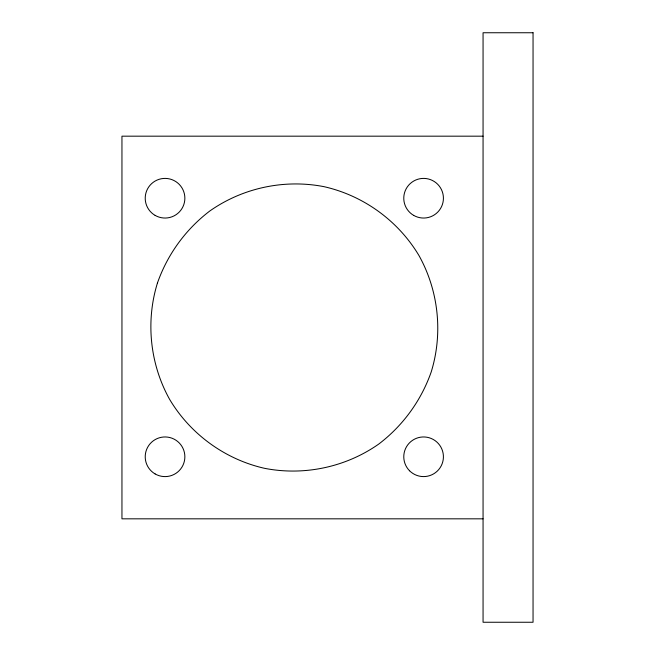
<?xml version="1.0" encoding="UTF-8"?>
<svg xmlns="http://www.w3.org/2000/svg" width="655" height="655" viewBox="0 0 655 655"><rect width="100%" height="100%" fill="white"/><g stroke="black" fill="none" stroke-linecap="round" stroke-linejoin="round"><path stroke-width="0.98" d="M483.062 136.174L121.953 136.174L121.953 518.825L483.062 518.825M157.437 283.026C145.516 321.621 149.987 364.188 169.678 399.46C190.384 434.15 225.009 459.311 264.391 468.284C304.026 476.103 345.889 467.203 378.918 443.943C403.013 425.57 421.173 400.565 431.203 371.974C443.124 333.379 438.654 290.812 418.963 255.54C398.256 220.85 363.631 195.689 324.241 186.716C284.614 178.897 242.743 187.797 209.723 211.057C185.627 229.43 167.459 254.435 157.437 283.026M533.047 32.75L483.062 32.75L483.062 622.25L533.047 622.25L533.047 32.75M413.682 215.389A19.822 19.822 0 0 0 443.419 198.228A19.822 19.822 0 0 0 413.682 181.058A19.822 19.822 0 0 0 413.682 215.389M409.58 470.789A19.822 19.822 0 0 0 442.739 461.906A19.822 19.822 0 0 0 418.463 437.63A19.822 19.822 0 0 0 409.58 470.789M155.129 473.942A19.822 19.822 0 0 0 184.866 456.772A19.822 19.822 0 0 0 155.129 439.611A19.822 19.822 0 0 0 155.129 473.942M155.129 215.389A19.822 19.822 0 0 0 184.866 198.228A19.822 19.822 0 0 0 155.129 181.058A19.822 19.822 0 0 0 155.129 215.389"/></g></svg>
